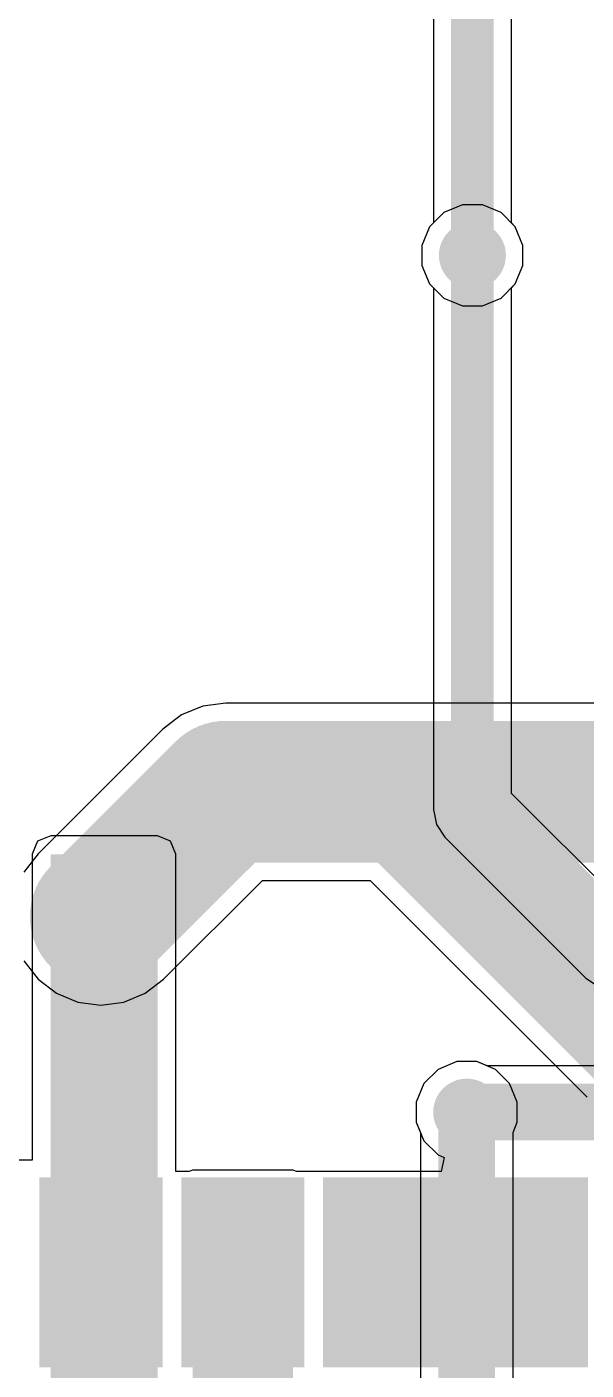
# Model space of a CAD drawing. Header units: millimetres. Extents: x -0.21 to 2.41, y -2.08 to 4.57.
# Drawn here: x 0.2542 to 0.4514, y -1.1411 to -0.6672 of the extents above; entities that cross this region are included whole.
import ezdxf

# ---------------------------------------------------------------- set-up
doc = ezdxf.new("R2010")
doc.units = ezdxf.units.MM
doc.header["$MEASUREMENT"] = 0
for name, color, linetype in [('BottomLayer', 5, 'Continuous'), ('TopLayer', 1, 'Continuous'), ('TopPaste', 8, 'Continuous'), ('TopSolder', 216, 'Continuous'), ('ViaHoleLayer', 16, 'Continuous')]:
    doc.layers.add(name, color=color, linetype=linetype)

# ---------------------------------------------------------------- blocks, each defined once
blk = doc.blocks.new('38_SMD_M______25')
at = {"layer": 'TopLayer'}
for points in [[(-0.37401565, 0.31732295), (-0.31496055, 0.31732295), (-0.31496055, 0.28188985), (-0.37401565, 0.28188985)], [(-0.37401565, 0.26732295), (-0.31496055, 0.26732295), (-0.31496055, 0.23188985), (-0.37401565, 0.23188985)], [(-0.37401575, 0.21732285), (-0.31496065, 0.21732285), (-0.31496065, 0.18188975), (-0.37401575, 0.18188975)], [(-0.37401565, 0.16732285), (-0.31496055, 0.16732285), (-0.31496055, 0.13188975), (-0.37401565, 0.13188975)]]:
    blk.add_hatch(color=1, dxfattribs=at).paths.add_polyline_path(points)
at = {"layer": 'TopPaste'}
for points in [[(-0.37401565, 0.31732295), (-0.31496055, 0.31732295), (-0.31496055, 0.28188985), (-0.37401565, 0.28188985)], [(-0.37401565, 0.26732295), (-0.31496055, 0.26732295), (-0.31496055, 0.23188985), (-0.37401565, 0.23188985)], [(-0.37401575, 0.21732285), (-0.31496065, 0.21732285), (-0.31496065, 0.18188975), (-0.37401575, 0.18188975)], [(-0.37401565, 0.16732285), (-0.31496055, 0.16732285), (-0.31496055, 0.13188975), (-0.37401565, 0.13188975)]]:
    blk.add_hatch(color=8, dxfattribs=at).paths.add_polyline_path(points)
at = {"layer": 'TopSolder'}
for points in [[(-0.37801565, 0.32132295), (-0.31096055, 0.32132295), (-0.31096055, 0.27788985), (-0.37801565, 0.27788985)], [(-0.37801565, 0.27132295), (-0.31096055, 0.27132295), (-0.31096055, 0.22788985), (-0.37801565, 0.22788985)], [(-0.37801575, 0.22132285), (-0.31096065, 0.22132285), (-0.31096065, 0.17788975), (-0.37801575, 0.17788975)], [(-0.37801565, 0.17132285), (-0.31096055, 0.17132285), (-0.31096055, 0.12788975), (-0.37801565, 0.12788975)]]:
    blk.add_hatch(color=216, dxfattribs=at).paths.add_polyline_path(points)

msp = doc.modelspace()

# ---------------------------------------------------------------- hatches: boundary and pattern name
at = {"layer": 'BottomLayer'}
h = msp.add_hatch(color=5, dxfattribs=at)
edge = h.paths.add_edge_path()
edge.add_arc((0.4112784, -0.7477897), 0.011811, 0, 360)
h = msp.add_hatch(color=5, dxfattribs=at)
edge = h.paths.add_edge_path()
edge.add_arc((0.2802784, -0.9810467), 0.011811, 0, 360)
h = msp.add_hatch(color=5, dxfattribs=at)
edge = h.paths.add_edge_path()
edge.add_arc((0.4092784, -1.0500467), 0.011811, 0, 360)
at = {"layer": 'TopLayer'}
h = msp.add_hatch(color=1, dxfattribs=at)
edge = h.paths.add_edge_path()
edge.add_arc((0.4112784, -0.7477897), 0.011811, 0, 360)
for points in [[(0.2626248, -1.2350467), (0.3002784, -1.2350467), (0.3002784, -0.9590467), (0.2626248, -0.9590467)], [(0.3126248, -1.1725467), (0.348058, -1.1725467), (0.348058, -1.0770073), (0.3126248, -1.0770073)]]:
    msp.add_hatch(color=1, dxfattribs=at).paths.add_polyline_path(points)
h = msp.add_hatch(color=1, dxfattribs=at)
edge = h.paths.add_edge_path()
edge.add_arc((0.2802784, -0.9810467), 0.011811, 0, 360)
h = msp.add_hatch(color=1, dxfattribs=at)
edge = h.paths.add_edge_path()
edge.add_arc((0.4092784, -1.0500467), 0.011811, 0, 360)
at = {"layer": 'ViaHoleLayer'}
h = msp.add_hatch(color=16, dxfattribs=at)
edge = h.paths.add_edge_path()
edge.add_arc((0.4112784, -0.7477897), 0.0059055, 0, 360)
h = msp.add_hatch(color=16, dxfattribs=at)
edge = h.paths.add_edge_path()
edge.add_arc((0.2802784, -0.9810467), 0.0059055, 0, 360)
h = msp.add_hatch(color=16, dxfattribs=at)
edge = h.paths.add_edge_path()
edge.add_arc((0.4092784, -1.0500467), 0.0059055, 0, 360)

# ---------------------------------------------------------------- linework, layer by layer
at = {"layer": 'BottomLayer'}
for p, q in [((0.3975139, -0.5907452), (0.3975139, -0.7363657)), ((0.4250429, -0.7363657), (0.4250429, -0.5907452)), ((0.396179, -0.7377006), (0.3934674, -0.7442469)), ((0.3975139, -0.7363657), (0.396179, -0.7377006)), ((0.4263778, -0.7377006), (0.4250429, -0.7363657)), ((0.4290894, -0.7442469), (0.4263778, -0.7377006)), ((0.3934674, -0.7442469), (0.3934674, -0.7513325)), ((0.4290894, -0.7513325), (0.4290894, -0.7442469)), ((0.3934674, -0.7513325), (0.396179, -0.7578788)), ((0.4263778, -0.7578788), (0.4290894, -0.7513325)), ((0.396179, -0.7578788), (0.4011893, -0.7628891)), ((0.4213675, -0.7628891), (0.4263778, -0.7578788)), ((0.4011893, -0.7628891), (0.4077356, -0.7656007)), ((0.4148212, -0.7656007), (0.4213675, -0.7628891)), ((0.4077356, -0.7656007), (0.4148212, -0.7656007)), ((0.3162325, -0.9067979), (0.3086913, -0.9099216)), ((0.3243251, -0.9057325), (0.3162325, -0.9067979)), ((0.3882135, -0.9057325), (0.3243251, -0.9057325)), ((0.3882143, -0.9057324), (0.3882135, -0.9057325)), ((0.3882151, -0.9057325), (0.3882143, -0.9057324)), ((0.6789993, -0.9057325), (0.3882151, -0.9057325)), ((0.3086913, -0.9099216), (0.3022156, -0.9148905)), ((0.3022153, -0.9148909), (0.2581689, -0.9589372)), ((0.3022156, -0.9148905), (0.3022153, -0.9148909)), ((0.2581689, -0.9589372), (0.2532, -0.9654129)), ((0.3023879, -1.0031562), (0.3372765, -0.9682675)), ((0.3372765, -0.9682675), (0.3752628, -0.9682675)), ((0.3752628, -0.9682675), (0.4517166, -1.0447212)), ((0.2532, -0.9966805), (0.2581689, -1.0031562)), ((0.2581689, -1.0031562), (0.2646446, -1.0081251)), ((0.2959122, -1.0081251), (0.3023879, -1.0031562)), ((0.2646446, -1.0081251), (0.2721858, -1.0112487)), ((0.288371, -1.0112488), (0.2959122, -1.0081251)), ((0.2721858, -1.0112487), (0.2802784, -1.0123143)), ((0.2802784, -1.0123143), (0.288371, -1.0112488)), ((0.4057356, -1.0322357), (0.3991893, -1.0349473)), ((0.4128212, -1.0322357), (0.4057356, -1.0322357)), ((0.4193675, -1.0349473), (0.4128212, -1.0322357)), ((0.3991893, -1.0349473), (0.394179, -1.0399576)), ((0.4243778, -1.0399576), (0.4193675, -1.0349473)), ((0.394179, -1.0399576), (0.3914674, -1.0465039)), ((0.4270894, -1.0465039), (0.4243778, -1.0399576)), ((0.3914674, -1.0465039), (0.3914674, -1.0535895)), ((0.4270894, -1.0535895), (0.4270894, -1.0465039)), ((0.3914674, -1.0535895), (0.3929649, -1.0572047)), ((0.4255919, -1.0572047), (0.4270894, -1.0535895)), ((0.3929649, -1.0572047), (0.3929649, -1.3472783)), ((0.4255919, -1.340521), (0.4255919, -1.0572047))]:
    msp.add_line(p, q, dxfattribs=at)
for points, const_width in [([(0.4112784, -0.7477897), (0.4112784, -0.5907452)], 0.015), ([(0.2802784, -0.9810467), (0.3243251, -0.937)], 0.05), ([(0.3243251, -0.937), (0.3882143, -0.937)], 0.05), ([(0.3882143, -0.937), (0.6790001, -0.937)], 0.05), ([(0.3882143, -0.937), (0.4829841, -1.0317698)], 0.05), ([(0.4092784, -1.3472783), (0.4092784, -1.0500467)], 0.02)]:
    msp.add_lwpolyline(points, dxfattribs=dict(at, const_width=const_width))
for points, const_width in [([(0.4075284, -0.7477897, 1), (0.4150284, -0.7477897, 1)], 0.0075), ([(0.3118251, -0.937, 1), (0.3368251, -0.937, 1)], 0.025), ([(0.3118251, -0.937, 1), (0.3368251, -0.937, 1)], 0.025), ([(0.3757143, -0.937, 1), (0.4007143, -0.937, 1)], 0.025), ([(0.3757143, -0.937, 1), (0.4007143, -0.937, 1)], 0.025), ([(0.3757143, -0.937, 1), (0.4007143, -0.937, 1)], 0.025), ([(0.2677784, -0.9810467, 1), (0.2927784, -0.9810467, 1)], 0.025), ([(0.4042784, -1.0500467, 1), (0.4142784, -1.0500467, 1)], 0.01)]:
    msp.add_lwpolyline(points, format="xyb", close=True, dxfattribs=dict(at, const_width=const_width))
at = {"layer": 'TopLayer'}
for p, q in [((0.4011893, -0.7326903), (0.396179, -0.7377006)), ((0.4077356, -0.7299787), (0.4011893, -0.7326903)), ((0.4148212, -0.7299787), (0.4077356, -0.7299787)), ((0.4213675, -0.7326903), (0.4148212, -0.7299787)), ((0.4263778, -0.7377006), (0.4213675, -0.7326903)), ((0.396179, -0.7377006), (0.3934674, -0.7442469)), ((0.4290894, -0.7442469), (0.4263778, -0.7377006)), ((0.3934674, -0.7442469), (0.3934674, -0.7513325)), ((0.4290894, -0.7513325), (0.4290894, -0.7442469)), ((0.3934674, -0.7513325), (0.396179, -0.7578788)), ((0.4263778, -0.7578788), (0.4290894, -0.7513325)), ((0.396179, -0.7578788), (0.3975139, -0.7592137)), ((0.4250429, -0.7592137), (0.4263778, -0.7578788)), ((0.3975139, -0.7592137), (0.3975139, -0.9432784)), ((0.4250429, -0.9375769), (0.4250429, -0.7592137)), ((0.4667014, -0.9792355), (0.4250429, -0.9375769)), ((0.3975139, -0.9432784), (0.3985617, -0.9485459)), ((0.3985617, -0.9485459), (0.4015454, -0.9530114)), ((0.2580326, -0.9544545), (0.2561304, -0.9590467)), ((0.2626248, -0.9525523), (0.2580326, -0.9544545)), ((0.3002784, -0.9525523), (0.2626248, -0.9525523)), ((0.3048706, -0.9544545), (0.3002784, -0.9525523)), ((0.3067728, -0.9590467), (0.3048706, -0.9544545)), ((0.4015454, -0.9530114), (0.4512668, -1.0027327)), ((0.2561304, -0.9590467), (0.2561304, -1.0670074)), ((0.3067728, -1.0710073), (0.3067728, -0.9590467)), ((0.4512668, -1.0027327), (0.451267, -1.002733)), ((0.451267, -1.002733), (0.4557326, -1.0057167)), ((0.4057356, -1.0322357), (0.3991893, -1.0349473)), ((0.4128212, -1.0322357), (0.4057356, -1.0322357)), ((0.4164364, -1.0337332), (0.4128212, -1.0322357)), ((0.3991893, -1.0349473), (0.394179, -1.0399576)), ((0.5179073, -1.0337332), (0.4164364, -1.0337332)), ((0.394179, -1.0399576), (0.3914674, -1.0465039)), ((0.3914674, -1.0465039), (0.3914674, -1.0535895)), ((0.3914674, -1.0535895), (0.394179, -1.0601358)), ((0.394179, -1.0601358), (0.3991893, -1.0651461)), ((0.3991893, -1.0651461), (0.4012686, -1.0660074)), ((0.4012686, -1.0660074), (0.400274, -1.0710074)), ((0.2561304, -1.0670074), (0.2378417, -1.0670074)), ((0.3126248, -1.0705128), (0.311431, -1.0710073)), ((0.348058, -1.0705128), (0.3126248, -1.0705128)), ((0.3492518, -1.0710073), (0.348058, -1.0705128)), ((0.311431, -1.0710073), (0.3067728, -1.0710073)), ((0.3540577, -1.0710072), (0.3492518, -1.0710073)), ((0.3566251, -1.0710072), (0.3540577, -1.0710071)), ((0.3540577, -1.0710071), (0.3540577, -1.0710072)), ((0.3566252, -1.0710074), (0.3566251, -1.0710072)), ((0.400274, -1.0710074), (0.3566252, -1.0710074))]:
    msp.add_line(p, q, dxfattribs=at)
for points, const_width in [([(0.4112784, -0.9432784), (0.4112784, -0.7477897)], 0.015), ([(0.4112784, -0.9432784), (0.461, -0.993)], 0.015), ([(0.4092784, -1.0500467), (0.5179073, -1.0500467)], 0.02), ([(0.3303414, -1.1065348), (0.3307123, -1.1061639)], 0.02)]:
    msp.add_lwpolyline(points, dxfattribs=dict(at, const_width=const_width))
for points, const_width in [([(0.4075284, -0.7477897, 1), (0.4150284, -0.7477897, 1)], 0.0075), ([(0.4075284, -0.9432784, 1), (0.4150284, -0.9432784, 1)], 0.0075), ([(0.4075284, -0.9432784, 1), (0.4150284, -0.9432784, 1)], 0.0075), ([(0.4042784, -1.0500467, 1), (0.4142784, -1.0500467, 1)], 0.01), ([(0.3253414, -1.1065348, 1), (0.3353414, -1.1065348, 1)], 0.01), ([(0.3257123, -1.1061639, 1), (0.3357123, -1.1061639, 1)], 0.01)]:
    msp.add_lwpolyline(points, format="xyb", close=True, dxfattribs=dict(at, const_width=const_width))

# ---------------------------------------------------------------- block references
at = {"rotation": 90}
msp.add_blockref('38_SMD_M______25', (0.5799478, -0.7620467), dxfattribs=at)

doc.saveas('drawing.dxf')
